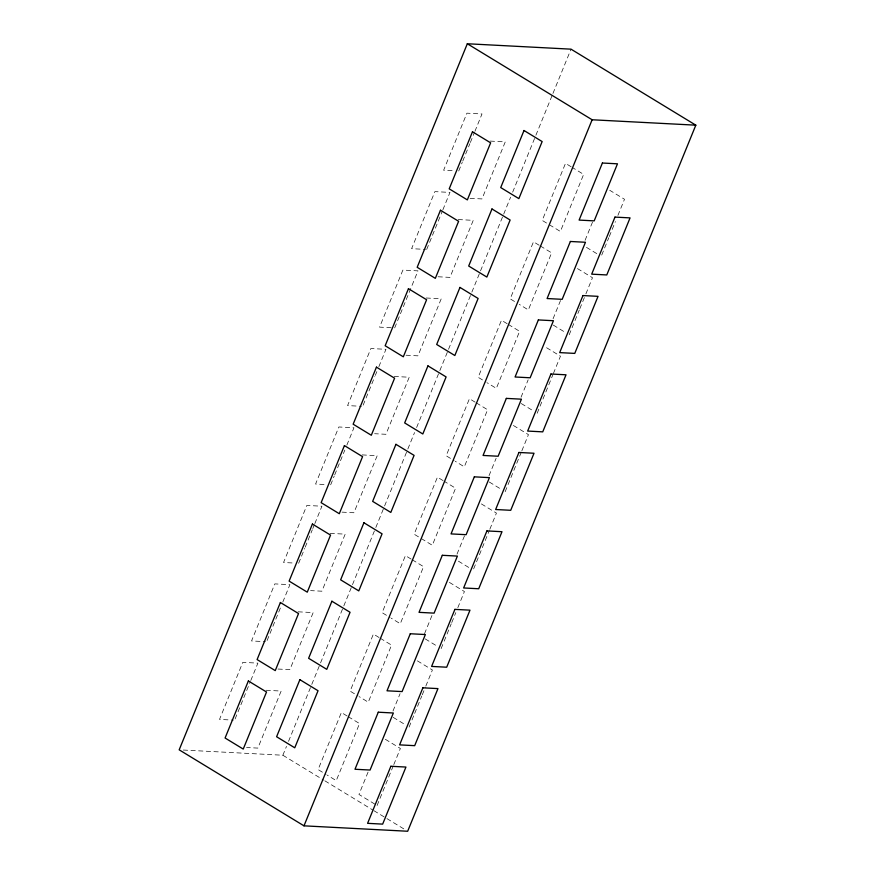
<?xml version="1.0" encoding="UTF-8"?>
<svg xmlns="http://www.w3.org/2000/svg" width="875" height="875" viewBox="0 0 875 875"><rect width="100%" height="100%" fill="white"/><g stroke="black" fill="none" stroke-linecap="round" stroke-linejoin="round"><path stroke-width="0.66" stroke-dasharray="4.38 3.28" d="M235.113 718.944L250.294 681.734M250.797 680.498L257.884 663.13L242.802 662.342L219.516 719.403L233.341 720.125M267.127 640.489L280.788 606.998M282.811 602.044L289.898 584.675L274.816 583.888L251.541 640.948L265.366 641.67M298.638 563.281L304.708 548.395M305.211 547.159L312.298 529.791M312.802 528.544L314.322 524.825M314.836 523.589L321.912 506.22L306.841 505.433L283.555 562.494L293.606 563.019M330.652 484.827L334.195 476.142M334.698 474.906L344.827 450.1M346.85 445.134L353.938 427.766L338.855 426.978L315.569 484.039L325.62 484.564M363.169 405.136L374.817 376.6M375.32 375.364L376.841 371.645M378.864 366.68L385.952 349.311L370.869 348.534L347.583 405.584L361.408 406.306M394.68 327.917L417.966 270.867L402.883 270.08L379.597 327.13L393.422 327.852M426.694 249.463L442.389 211.017M442.892 209.77L449.98 192.412L434.897 191.625L411.611 248.675L425.436 249.397M458.719 171.008L462.262 162.334M462.766 161.088L469.853 143.73M470.356 142.483L474.403 132.562M474.917 131.327L481.994 113.958L466.922 113.17L443.636 170.231L453.688 170.745M183.28 750.039L282.866 755.234L286.486 746.386M288.553 741.322L311.27 685.639M311.784 684.381L320.053 664.136M320.567 662.867L343.284 607.195M343.809 605.927L375.309 528.741M375.823 527.472L384.081 507.227M384.595 505.958L407.323 450.286M407.837 449.017L414.553 432.567M416.62 427.503L439.338 371.831M439.852 370.562L471.352 293.377M471.866 292.108L510.595 197.214M512.663 192.15L535.391 136.467M535.905 135.209L552.431 94.719M552.945 93.45L571.014 49.164M368.058 772.122L358.947 794.445L375.966 804.814M392.984 711.036L400.072 693.667M424.495 633.817L432.086 615.212M457.023 554.127L464.614 535.522M489.038 475.672L496.125 458.314M521.052 397.217L528.139 379.859M553.066 318.762L560.656 300.158M585.08 240.319L592.67 221.714M377.103 805.503L393.291 765.811M393.805 764.575L400.378 748.453L384.497 738.773M409.117 727.048L414.17 714.645M414.684 713.409L421.772 696.041M422.275 694.805L425.316 687.356M425.819 686.12L432.403 669.998L416.511 660.319M441.131 648.594L443.658 642.392M444.172 641.156L451.248 623.788M451.763 622.552L455.809 612.631M457.833 607.666L464.417 591.544L448.536 581.864M473.648 568.903L489.344 530.458M489.847 529.211L496.431 513.089L480.55 503.409M505.159 491.695L521.358 452.003M521.872 450.756L528.445 434.634L512.564 424.966M537.173 413.241L552.869 374.784M553.372 373.548L560.459 356.18L544.578 346.511M569.198 334.786L579.316 309.98M579.83 308.733L585.397 295.094M585.9 293.858L592.484 277.725L576.592 268.056M601.716 255.095L608.803 237.727M609.306 236.491L615.387 221.605M617.914 215.403L624.498 199.27L609.744 190.291M490.175 141.094L505.258 141.881L481.972 198.931L469.405 198.275M458.161 219.548L473.244 220.336L449.958 277.386L437.391 276.73M426.147 297.992L441.23 298.78L417.944 355.841L405.377 355.184M394.133 376.447L409.216 377.234L385.93 434.295L374.62 433.705M362.119 454.902L377.202 455.689L353.916 512.75L341.348 512.094M330.094 533.356L345.177 534.144L321.891 591.205L310.581 590.614M298.08 611.811L313.162 612.598L289.877 669.659L277.309 669.003M266.066 690.266L281.148 691.053L257.863 748.103L246.553 747.513M571.167 166.797L565.502 163.341L542.216 220.402L560.372 231.459L583.647 174.398L572.305 167.486M586.458 247.352L597.811 254.264M539.153 245.252L533.487 241.795L510.202 298.856L514.741 301.613M540.291 245.941L551.633 252.853L528.347 309.914L519.28 304.38M553.306 325.106L565.786 332.708M507.139 323.706L501.463 320.25L478.177 377.311L486.128 382.145M508.277 324.395L519.619 331.308L496.333 388.358L487.255 382.834M521.292 403.561L533.772 411.163M475.125 402.161L469.448 398.705L446.163 455.755L454.103 460.6M476.262 402.85L487.605 409.762L464.319 466.812L455.241 461.289M489.278 482.016L501.758 489.617M443.111 480.616L437.434 477.159L414.148 534.209L432.305 545.267L455.591 488.217L444.238 481.305M458.402 561.159L470.881 568.761M411.086 559.059L405.42 555.614L382.134 612.664L390.075 617.498M412.223 559.759L423.566 566.661L400.291 623.722L391.213 618.198M425.25 638.925L437.73 646.527M379.072 637.514L373.406 634.058L350.12 691.119L358.061 695.953M380.209 638.214L391.552 645.116L368.266 702.177L359.198 696.653M393.225 717.38L405.716 724.981M347.058 715.969L341.381 712.513L318.106 769.573L326.047 774.408M348.195 716.658L359.538 723.57L336.252 780.631L327.173 775.097M282.866 755.234L323.695 780.106M324.855 780.817L372.684 809.944M373.844 810.644L404.173 829.117"/><path stroke-width="1.31" d="M467.327 43.75L179.178 749.831L303.986 825.836L407.673 831.25L695.822 125.169L571.014 49.164L467.327 43.75L592.134 119.766L695.822 125.169M303.986 825.836L592.134 119.766M248.369 680.958L225.083 738.008L243.239 749.066L266.525 692.016L248.369 680.958M280.383 602.503L257.097 659.564L275.253 670.611L298.539 613.561L280.383 602.503M312.408 524.048L289.122 581.109L307.267 592.156L330.553 535.106L312.408 524.048M344.422 445.594L321.136 502.655L339.292 513.712L362.567 456.652L344.422 445.594M376.436 367.139L353.15 424.2L371.306 435.258L394.592 378.197L376.436 367.139M408.45 288.684L385.164 345.745L403.32 356.803L426.606 299.742L408.45 288.684M440.464 210.241L417.178 267.291L435.334 278.348L458.62 221.287L440.464 210.241M472.478 131.786L449.203 188.836L467.348 199.894L490.634 142.833L472.478 131.786M299.884 679.678L276.598 736.739L294.755 747.797L318.041 690.736L299.884 679.678M331.898 601.223L308.613 658.284L326.769 669.342L350.055 612.281L331.898 601.223M363.923 522.769L340.637 579.83L358.783 590.888L382.069 533.827L363.923 522.769M395.938 444.325L372.652 501.375L390.808 512.433L414.083 455.372L395.938 444.325M427.952 365.87L404.666 422.92L422.822 433.978L446.108 376.928L427.952 365.87M459.966 287.416L436.68 344.466L454.836 355.523L478.122 298.473L459.966 287.416M491.98 208.961L468.694 266.022L486.85 277.069L510.136 220.019L491.98 208.961M524.005 130.506L500.719 187.567L518.864 198.625L542.15 141.564L524.005 130.506M378.273 712.206L354.988 769.256L370.07 770.044L393.356 712.994L378.273 712.206M410.288 633.752L387.012 690.802L402.095 691.589L425.37 634.539L410.288 633.752M442.312 555.297L419.027 612.347L434.109 613.134L457.395 556.084L442.312 555.297M474.327 476.842L451.041 533.903L466.123 534.691L489.409 477.63L474.327 476.842M506.341 398.387L483.055 455.448L498.137 456.236L521.423 399.175L506.341 398.387M538.355 319.933L515.069 376.994L530.152 377.781L553.438 320.72L538.355 319.933M570.369 241.478L547.094 298.539L562.177 299.327L585.452 242.266L570.369 241.478M602.394 163.023L579.108 220.084L594.191 220.872L617.477 163.811L602.394 163.023M390.863 766.27L367.587 823.331L382.659 824.119L405.945 767.058L390.863 766.27M422.887 687.816L399.602 744.877L414.684 745.664L437.959 688.603L422.887 687.816M454.902 609.372L431.616 666.422L446.698 667.209L469.984 610.159L454.902 609.372M486.916 530.917L463.63 587.967L478.713 588.755L501.998 531.705L486.916 530.917M518.93 452.463L495.644 509.512L510.727 510.3L534.013 453.25L518.93 452.463M550.944 374.008L527.658 431.069L542.741 431.856L566.027 374.795L550.944 374.008M582.969 295.553L559.683 352.614L574.766 353.402L598.041 296.341L582.969 295.553M614.983 217.098L591.697 274.159L606.78 274.947L630.066 217.886L614.983 217.098"/></g></svg>
